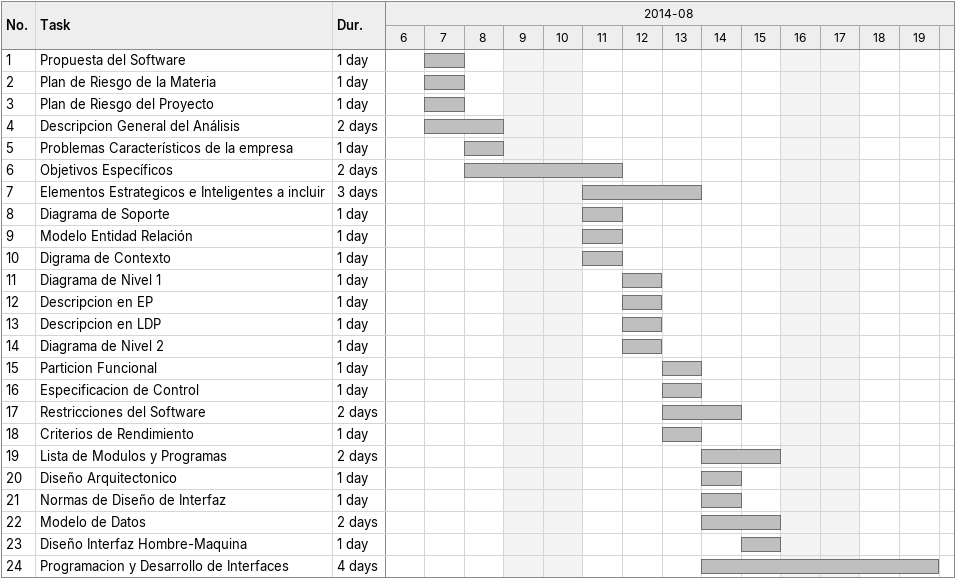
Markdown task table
| ID | Task | Duration | Start | Finish |
|---|---|---|---|---|
| 1 | Propuesta del Software | 1d | 2014-08-07 | 2014-08-07 |
| 2 | Plan de Riesgo de la Materia | 1d | 2014-08-07 | 2014-08-07 |
| 3 | Plan de Riesgo del Proyecto | 1d | 2014-08-07 | 2014-08-07 |
| 4 | Descripcion General del Análisis | 2d | 2014-08-07 | 2014-08-08 |
| 5 | Problemas Característicos de la empresa | 1d | 2014-08-08 | 2014-08-08 |
| 6 | Objetivos Específicos | 2d | 2014-08-08 | 2014-08-11 |
| 7 | Elementos Estrategicos e Inteligentes a incluir | 3d | 2014-08-11 | 2014-08-13 |
| 8 | Diagrama de Soporte | 1d | 2014-08-11 | 2014-08-11 |
| 9 | Modelo Entidad Relación | 1d | 2014-08-11 | 2014-08-11 |
| 10 | Digrama de Contexto | 1d | 2014-08-11 | 2014-08-11 |
| 11 | Diagrama de Nivel 1 | 1d | 2014-08-12 | 2014-08-12 |
| 12 | Descripcion en EP | 1d | 2014-08-12 | 2014-08-12 |
| 13 | Descripcion en LDP | 1d | 2014-08-12 | 2014-08-12 |
| 14 | Diagrama de Nivel 2 | 1d | 2014-08-12 | 2014-08-12 |
| 15 | Particion Funcional | 1d | 2014-08-13 | 2014-08-13 |
| 16 | Especificacion de Control | 1d | 2014-08-13 | 2014-08-13 |
| 17 | Restricciones del Software | 2d | 2014-08-13 | 2014-08-14 |
| 18 | Criterios de Rendimiento | 1d | 2014-08-13 | 2014-08-13 |
| 19 | Lista de Modulos y Programas | 2d | 2014-08-14 | 2014-08-15 |
| 20 | Diseño Arquitectonico | 1d | 2014-08-14 | 2014-08-14 |
| 21 | Normas de Diseño de Interfaz | 1d | 2014-08-14 | 2014-08-14 |
| 22 | Modelo de Datos | 2d | 2014-08-14 | 2014-08-15 |
| 23 | Diseño Interfaz Hombre-Maquina | 1d | 2014-08-15 | 2014-08-15 |
| 24 | Programacion y Desarrollo de Interfaces | 4d | 2014-08-14 | 2014-08-19 |
